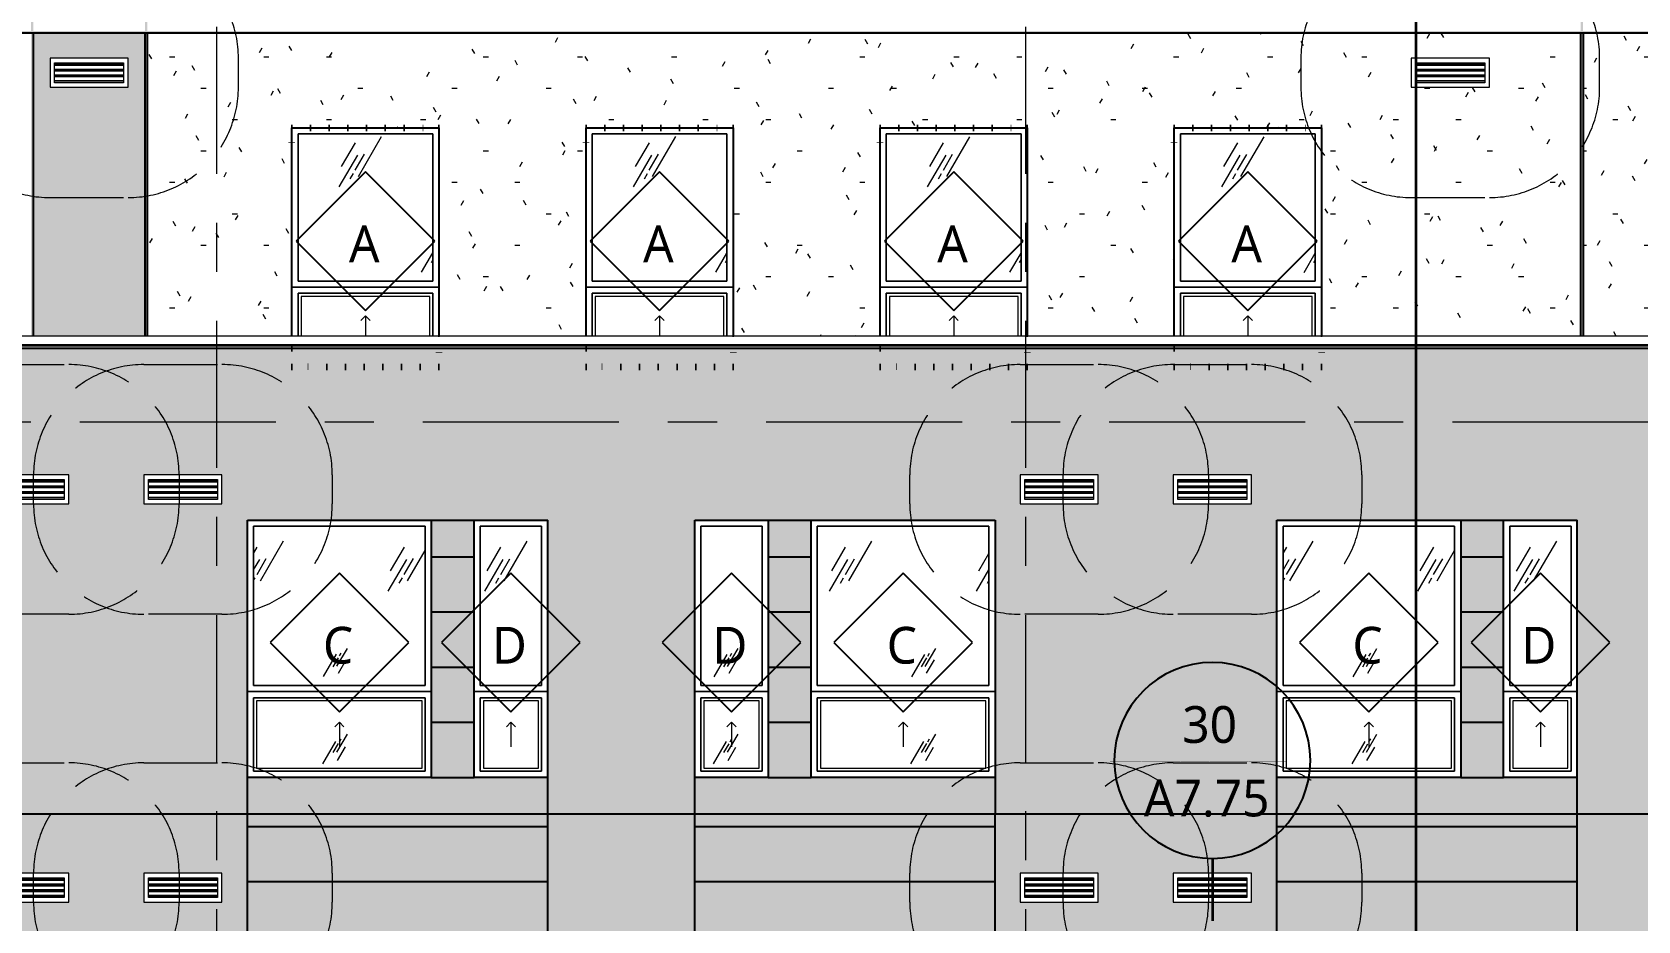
# Model space of a CAD drawing. Header units: inches. Extents: x 6 to 15224, y -733 to 6300.
# Drawn here: x 3543 to 4067, y 5186 to 5476 of the extents above; entities that cross this region are included whole.
import ezdxf

# ---------------------------------------------------------------- set-up
doc = ezdxf.new("R2010")
doc.units = ezdxf.units.IN
doc.header["$MEASUREMENT"] = 0
for name, pattern in [('Center 1_2_', [112, 64, -16, 16, -16]), ('Center 3_8_', [96, 48, -16, 16, -16]), ('Dots Space 1_16_', [6, 0, -6]), ('Hidden 3_16_', [36, 24, -12])]:
    doc.linetypes.add(name, pattern=pattern)
for name, color, linetype, lineweight in [('A-ANNO-NOTE', 131, 'Continuous', 25), ('A-DETL', 90, 'Continuous', 13), ('A-FLOR-LEVL', 51, 'Continuous', 13), ('A-GENM', 13, 'Continuous', 18), ('A-GLAZ', 151, 'Continuous', 25), ('A-GLAZ-IDEN', 152, 'Continuous', 25), ('A-GLAZ-SILL', 1, 'Continuous', 18), ('A-WALL', 113, 'Continuous', 25), ('A-WALL-PATT', 111, 'Continuous', 25), ('G-ANNO-SYMB', 111, 'Continuous', 13), ('M-EQPM', 50, 'Continuous', 18), ('M-EQPM-HDLN', 50, 'Hidden 3_16_', 13), ('S-GRID', 1, 'Continuous', 13)]:
    doc.layers.add(name, color=color, linetype=linetype, lineweight=lineweight)
doc.styles.add('Open Sans_5', font='OpenSans-Regular.ttf', dxfattribs={"height": 12})
doc.styles.add('Open Sans_7', font='OpenSans-Regular.ttf', dxfattribs={"height": 2})
pattern_1 = [(0, (3669.6447, 0), (5.12, 1.28), [0.16896, -3.671, 0.16896, -3.671, -20.48]), (0, (3669.6447, 0), (5.12, 1.28), [-7.68, 0.16896, -7.511, 0.16896, -3.671, -8.96]), (0, (3669.6447, 0), (5.12, 1.28), [-19.2, 0.16896, -2.391, 0.16896, -6.231]), (120, (3671.5647, 0.64), (-3.66851252, 3.79405007), [0.16896, -3.671, 0.16896, -3.671, -20.48]), (120, (3671.5647, 0.64), (-3.66851252, 3.79405007), [-7.68, 0.16896, -7.511, 0.16896, -3.671, -8.96]), (120, (3671.5647, 0.64), (-3.66851252, 3.79405007), [-19.2, 0.16896, -2.391, 0.16896, -6.231]), (240, (3672.2047, 3.2), (-1.45148748, -5.07405007), [0.16896, -3.671, 0.16896, -3.671, -20.48]), (240, (3672.2047, 3.2), (-1.45148748, -5.07405007), [-7.68, 0.16896, -7.511, 0.16896, -3.671, -8.96]), (240, (3672.2047, 3.2), (-1.45148748, -5.07405007), [-19.2, 0.16896, -2.391, 0.16896, -6.231])]

# ---------------------------------------------------------------- blocks, each defined once
blk = doc.blocks.new('1-2 WD Adaptive - 4-0_x6_-6_-V2-WEST ELEVATION')
at = {"layer": 'A-GLAZ', "lineweight": 13}
h = blk.add_hatch(dxfattribs=at)
h.set_pattern_fill('FP_27', color=256, style=0, pattern_type=2)
h.set_pattern_definition([(59.808, (-2836.503, 5432.806), (144.0017, 239.99866), [9, -754.581]), (59.808, (-2837.237, 5426.193), (144.0017, 239.99866), [12, -751.581]), (59.808, (-2832.052, 5431.623), (144.0017, 239.99866), [6, -757.581]), (59.808, (-2833.641, 5428.844), (144.0017, 239.99866), [2, -761.581]), (59.808, (-2830.946, 5429.598), (144.0017, 239.99866), [15, -748.581]), (59.808, (-2805.528, 5399.404), (144.0017, 239.99866), [5.063, -758.519]), (59.808, (-2805.969, 5401.668), (144.0017, 239.99866), [6.75, -756.831]), (59.808, (-2807.178, 5401.525), (144.0017, 239.99866), [3.375, -760.206]), (59.808, (-2805.147, 5405.029), (144.0017, 239.99866), [1.125, -762.456]), (59.808, (-2810.361, 5398.297), (144.0017, 239.99866), [8.437, -755.144])])
h.paths.add_polyline_path([(-2866, 5395), (-2822, 5395), (-2822, 5443), (-2866, 5443), (-2866, 5404.19)])
at = {"layer": 'A-GLAZ-SILL', "lineweight": 13}
h = blk.add_hatch(dxfattribs=at)
h.set_pattern_fill('FP_26', color=256, style=0, pattern_type=2)
h.set_pattern_definition([(59.808, (-2836.503, 5406.806), (144.0017, 239.99866), [9, -754.581]), (59.808, (-2837.237, 5400.193), (144.0017, 239.99866), [12, -751.581]), (59.808, (-2832.052, 5405.623), (144.0017, 239.99866), [6, -757.581]), (59.808, (-2833.641, 5402.844), (144.0017, 239.99866), [2, -761.581]), (59.808, (-2830.946, 5403.598), (144.0017, 239.99866), [15, -748.581]), (59.808, (-2805.528, 5373.404), (144.0017, 239.99866), [5.063, -758.519]), (59.808, (-2805.969, 5375.668), (144.0017, 239.99866), [6.75, -756.831]), (59.808, (-2807.178, 5375.525), (144.0017, 239.99866), [3.375, -760.206]), (59.808, (-2805.147, 5379.029), (144.0017, 239.99866), [1.125, -762.456]), (59.808, (-2810.361, 5372.297), (144.0017, 239.99866), [8.438, -755.144])])
h.paths.add_polyline_path([(-2852, 5377), (-2823, 5377), (-2823, 5390), (-2865, 5390), (-2865, 5377), (-2857.63, 5377)])
at = {"layer": 'A-GLAZ', "lineweight": 13}
for p, q in [((-2868, 5445), (-2820, 5445)), ((-2868, 5377), (-2868, 5445)), ((-2822, 5443), (-2866, 5443)), ((-2866, 5443), (-2866, 5395)), ((-2822, 5395), (-2822, 5443)), ((-2820, 5445), (-2820, 5377)), ((-2868, 5393), (-2820, 5393)), ((-2820, 5393), (-2868, 5393)), ((-2866, 5395), (-2822, 5395)), ((-2822, 5391), (-2866, 5391)), ((-2866, 5391), (-2866, 5377)), ((-2822, 5377), (-2822, 5391))]:
    blk.add_line(p, q, dxfattribs=at)
at = {"layer": 'A-GLAZ', "linetype": 'Hidden 3_16_', "lineweight": 13}
for q in [(-2845.5, 5382.17), (-2842.5, 5382.17), (-2844, 5377)]:
    blk.add_line((-2844, 5383.67), q, dxfattribs=at)
at = {"layer": 'A-GLAZ-SILL'}
for p, q in [((-2866, 5443), (-2822, 5443)), ((-2866, 5395), (-2866, 5443)), ((-2822, 5443), (-2866, 5443)), ((-2866, 5443), (-2866, 5395)), ((-2822, 5443), (-2822, 5395)), ((-2822, 5395), (-2822, 5443)), ((-2822, 5395), (-2866, 5395)), ((-2866, 5395), (-2822, 5395)), ((-2866, 5391), (-2822, 5391)), ((-2866, 5377), (-2866, 5391)), ((-2822, 5391), (-2866, 5391)), ((-2866, 5391), (-2866, 5377)), ((-2823, 5390), (-2865, 5390)), ((-2865, 5390), (-2865, 5377)), ((-2823, 5377), (-2823, 5390)), ((-2822, 5391), (-2822, 5377)), ((-2822, 5377), (-2822, 5391))]:
    blk.add_line(p, q, dxfattribs=at)
blk = doc.blocks.new('1-2 WD Adaptive - 5_-0_x7_-0_-V3-WEST ELEVATION')
at = {"layer": 'A-GLAZ', "lineweight": 13}
h = blk.add_hatch(dxfattribs=at)
h.set_pattern_fill('FP_33', color=256, style=0, pattern_type=2)
h.set_pattern_definition([(59.808, (-2628.503, 5300.806), (144.0017, 239.99866), [9, -754.581]), (59.808, (-2629.237, 5294.193), (144.0017, 239.99866), [12, -751.581]), (59.808, (-2624.052, 5299.623), (144.0017, 239.99866), [6, -757.581]), (59.808, (-2625.641, 5296.844), (144.0017, 239.99866), [2, -761.581]), (59.808, (-2622.946, 5297.598), (144.0017, 239.99866), [15, -748.581]), (59.808, (-2597.528, 5267.404), (144.0017, 239.99866), [5.062, -758.519]), (59.808, (-2597.969, 5269.668), (144.0017, 239.99866), [6.75, -756.831]), (59.808, (-2599.178, 5269.525), (144.0017, 239.99866), [3.375, -760.206]), (59.808, (-2597.147, 5273.029), (144.0017, 239.99866), [1.125, -762.456]), (59.808, (-2602.361, 5266.297), (144.0017, 239.99866), [8.437, -755.144])])
h.paths.add_polyline_path([(-2664, 5263), (-2608, 5263), (-2608, 5315), (-2664, 5315), (-2664, 5266.34)])
at = {"layer": 'A-GLAZ-SILL', "lineweight": 13}
h = blk.add_hatch(dxfattribs=at)
h.set_pattern_fill('FP_32', color=256, style=0, pattern_type=2)
h.set_pattern_definition([(59.808, (-2628.503, 5272.806), (144.0017, 239.99866), [9, -754.581]), (59.808, (-2629.237, 5266.193), (144.0017, 239.99866), [12, -751.581]), (59.808, (-2624.052, 5271.623), (144.0017, 239.99866), [6, -757.581]), (59.808, (-2625.641, 5268.844), (144.0017, 239.99866), [2, -761.581]), (59.808, (-2622.946, 5269.598), (144.0017, 239.99866), [15, -748.581]), (59.808, (-2597.528, 5239.404), (144.0017, 239.99866), [5.063, -758.519]), (59.808, (-2597.969, 5241.668), (144.0017, 239.99866), [6.75, -756.831]), (59.808, (-2599.178, 5241.525), (144.0017, 239.99866), [3.375, -760.206]), (59.808, (-2597.147, 5245.029), (144.0017, 239.99866), [1.125, -762.456]), (59.808, (-2602.361, 5238.297), (144.0017, 239.99866), [8.438, -755.144])])
h.paths.add_polyline_path([(-2641, 5236), (-2609, 5236), (-2609, 5258), (-2663, 5258), (-2663, 5236), (-2656.71, 5236)])
at = {"layer": 'A-GLAZ', "lineweight": 13}
for p, q in [((-2666, 5317), (-2606, 5317)), ((-2666, 5233), (-2666, 5317)), ((-2608, 5315), (-2664, 5315)), ((-2664, 5315), (-2664, 5263)), ((-2608, 5263), (-2608, 5315)), ((-2606, 5317), (-2606, 5233)), ((-2664, 5263), (-2608, 5263)), ((-2666, 5261), (-2606, 5261)), ((-2606, 5261), (-2666, 5261)), ((-2608, 5259), (-2664, 5259)), ((-2664, 5259), (-2664, 5235)), ((-2608, 5235), (-2608, 5259)), ((-2606, 5233), (-2666, 5233)), ((-2664, 5235), (-2608, 5235))]:
    blk.add_line(p, q, dxfattribs=at)
at = {"layer": 'A-GLAZ', "linetype": 'Hidden 3_16_', "lineweight": 13}
for q in [(-2637.5, 5249.5), (-2634.5, 5249.5), (-2636, 5243)]:
    blk.add_line((-2636, 5251), q, dxfattribs=at)
at = {"layer": 'A-GLAZ-SILL'}
for p, q in [((-2664, 5315), (-2608, 5315)), ((-2664, 5263), (-2664, 5315)), ((-2608, 5315), (-2664, 5315)), ((-2664, 5315), (-2664, 5263)), ((-2608, 5315), (-2608, 5263)), ((-2608, 5263), (-2608, 5315)), ((-2608, 5263), (-2664, 5263)), ((-2664, 5263), (-2608, 5263)), ((-2664, 5259), (-2608, 5259)), ((-2664, 5235), (-2664, 5259)), ((-2608, 5259), (-2664, 5259)), ((-2664, 5259), (-2664, 5235)), ((-2609, 5258), (-2663, 5258)), ((-2663, 5258), (-2663, 5236)), ((-2609, 5236), (-2609, 5258)), ((-2608, 5259), (-2608, 5235)), ((-2608, 5235), (-2608, 5259)), ((-2663, 5236), (-2609, 5236)), ((-2608, 5235), (-2664, 5235)), ((-2664, 5235), (-2608, 5235))]:
    blk.add_line(p, q, dxfattribs=at)
blk = doc.blocks.new('1-2 WD Adaptive - 2_-0_x7_-0_-19880502-WEST ELEVATION')
at = {"layer": 'A-GLAZ', "lineweight": 13}
h = blk.add_hatch(dxfattribs=at)
h.set_pattern_fill('FP_29', color=256, style=0, pattern_type=2)
h.set_pattern_definition([(59.808, (-2837.003, 5300.806), (144.0017, 239.99866), [9, -754.581]), (59.808, (-2837.737, 5294.193), (144.0017, 239.99866), [12, -751.581]), (59.808, (-2832.552, 5299.623), (144.0017, 239.99866), [6, -757.581]), (59.808, (-2834.141, 5296.844), (144.0017, 239.99866), [2, -761.581]), (59.808, (-2831.446, 5297.598), (144.0017, 239.99866), [15, -748.581]), (59.808, (-2806.028, 5267.404), (144.0017, 239.99866), [5.062, -758.519]), (59.808, (-2806.469, 5269.668), (144.0017, 239.99866), [6.75, -756.831]), (59.808, (-2807.678, 5269.525), (144.0017, 239.99866), [3.375, -760.206]), (59.808, (-2805.647, 5273.029), (144.0017, 239.99866), [1.125, -762.456]), (59.808, (-2810.861, 5266.297), (144.0017, 239.99866), [8.437, -755.144])])
h.paths.add_polyline_path([(-2838.44, 5263), (-2834.5, 5263), (-2834.5, 5315), (-2854.5, 5315), (-2854.5, 5263)])
at = {"layer": 'A-GLAZ-SILL', "lineweight": 13}
h = blk.add_hatch(dxfattribs=at)
h.set_pattern_fill('FP_28', color=256, style=0, pattern_type=2)
h.set_pattern_definition([(59.808, (-2837.003, 5272.806), (144.0017, 239.99866), [9, -754.581]), (59.808, (-2837.737, 5266.193), (144.0017, 239.99866), [12, -751.581]), (59.808, (-2832.552, 5271.623), (144.0017, 239.99866), [6, -757.581]), (59.808, (-2834.141, 5268.844), (144.0017, 239.99866), [2, -761.581]), (59.808, (-2831.446, 5269.598), (144.0017, 239.99866), [15, -748.581]), (59.808, (-2806.028, 5239.404), (144.0017, 239.99866), [5.063, -758.519]), (59.808, (-2806.469, 5241.668), (144.0017, 239.99866), [6.75, -756.831]), (59.808, (-2807.678, 5241.525), (144.0017, 239.99866), [3.375, -760.206]), (59.808, (-2805.647, 5245.029), (144.0017, 239.99866), [1.125, -762.456]), (59.808, (-2810.861, 5238.297), (144.0017, 239.99866), [8.438, -755.144])])
h.paths.add_polyline_path([(-2835.5, 5236), (-2835.5, 5258), (-2853.5, 5258), (-2853.5, 5236)])
at = {"layer": 'A-GLAZ', "lineweight": 13}
for p, q in [((-2856.5, 5317), (-2832.5, 5317)), ((-2856.5, 5233), (-2856.5, 5317)), ((-2834.5, 5315), (-2854.5, 5315)), ((-2854.5, 5315), (-2854.5, 5263)), ((-2834.5, 5263), (-2834.5, 5315)), ((-2832.5, 5317), (-2832.5, 5233)), ((-2854.5, 5263), (-2834.5, 5263)), ((-2856.5, 5261), (-2832.5, 5261)), ((-2832.5, 5261), (-2856.5, 5261)), ((-2834.5, 5259), (-2854.5, 5259)), ((-2854.5, 5259), (-2854.5, 5235)), ((-2834.5, 5235), (-2834.5, 5259)), ((-2832.5, 5233), (-2856.5, 5233)), ((-2854.5, 5235), (-2834.5, 5235))]:
    blk.add_line(p, q, dxfattribs=at)
at = {"layer": 'A-GLAZ', "linetype": 'Hidden 3_16_', "lineweight": 13}
for q in [(-2846, 5249.5), (-2843, 5249.5), (-2844.5, 5243)]:
    blk.add_line((-2844.5, 5251), q, dxfattribs=at)
at = {"layer": 'A-GLAZ-SILL'}
for p, q in [((-2854.5, 5315), (-2834.5, 5315)), ((-2854.5, 5263), (-2854.5, 5315)), ((-2834.5, 5315), (-2854.5, 5315)), ((-2854.5, 5315), (-2854.5, 5263)), ((-2834.5, 5315), (-2834.5, 5263)), ((-2834.5, 5263), (-2834.5, 5315)), ((-2834.5, 5263), (-2854.5, 5263)), ((-2854.5, 5263), (-2834.5, 5263)), ((-2854.5, 5259), (-2834.5, 5259)), ((-2854.5, 5235), (-2854.5, 5259)), ((-2834.5, 5259), (-2854.5, 5259)), ((-2854.5, 5259), (-2854.5, 5235)), ((-2835.5, 5258), (-2853.5, 5258)), ((-2853.5, 5258), (-2853.5, 5236)), ((-2835.5, 5236), (-2835.5, 5258)), ((-2834.5, 5259), (-2834.5, 5235)), ((-2834.5, 5235), (-2834.5, 5259)), ((-2853.5, 5236), (-2835.5, 5236)), ((-2834.5, 5235), (-2854.5, 5235)), ((-2854.5, 5235), (-2834.5, 5235))]:
    blk.add_line(p, q, dxfattribs=at)
blk = doc.blocks.new('ME Louvers w Trim-AM - 24_ x 8_-17810055-WEST ELEVATION')
at = {"layer": 'A-GENM', "lineweight": 13}
for p, q in [((-2088.5, 5465.75), (-2111, 5465.75)), ((-2111, 5465.48), (-2088.5, 5465.48)), ((-2088.5, 5464.1), (-2111, 5464.1)), ((-2088.5, 5463.95), (-2111, 5463.95)), ((-2088.5, 5463.9), (-2111, 5463.9)), ((-2111, 5463.63), (-2088.5, 5463.63)), ((-2088.5, 5462.25), (-2111, 5462.25)), ((-2088.5, 5462.1), (-2111, 5462.1)), ((-2088.5, 5462.05), (-2111, 5462.05)), ((-2111, 5461.78), (-2088.5, 5461.78)), ((-2088.5, 5460.4), (-2111, 5460.4)), ((-2088.5, 5460.25), (-2111, 5460.25))]:
    blk.add_line(p, q, dxfattribs=at)
at = {"layer": 'M-EQPM'}
for p, q in [((-2112.5, 5467.75), (-2112.5, 5458.25)), ((-2087, 5467.75), (-2112.5, 5467.75)), ((-2087, 5458.25), (-2087, 5467.75)), ((-2111, 5466.25), (-2088.5, 5466.25)), ((-2111, 5459.75), (-2111, 5466.25)), ((-2088.5, 5466.25), (-2088.5, 5459.75)), ((-2112.5, 5458.25), (-2087, 5458.25)), ((-2088.5, 5459.75), (-2111, 5459.75))]:
    blk.add_line(p, q, dxfattribs=at)
at = {"layer": 'M-EQPM-HDLN'}
for p, q in [((-2087, 5503.75), (-2112.5, 5503.75)), ((-2148.5, 5467.75), (-2148.5, 5458.25)), ((-2051, 5458.25), (-2051, 5467.75)), ((-2112.5, 5422.25), (-2087, 5422.25))]:
    blk.add_line(p, q, dxfattribs=at)
for centre, start, end in [((-2112.5, 5467.75), 90, 180), ((-2087, 5467.75), 0, 90), ((-2112.5, 5458.25), 180, 270), ((-2087, 5458.25), 270, 0)]:
    blk.add_arc(centre, 36, start, end, dxfattribs=at)
blk = doc.blocks.new('ME Louvers w Trim-AM - 24_ x 8_-19880462-WEST ELEVATION')
at = {"layer": 'A-GENM', "lineweight": 13}
for p, q in [((-1331.81, 5329.75), (-1354.31, 5329.75)), ((-1354.31, 5329.48), (-1331.81, 5329.48)), ((-1331.81, 5328.1), (-1354.31, 5328.1)), ((-1331.81, 5327.95), (-1354.31, 5327.95)), ((-1331.81, 5327.9), (-1354.31, 5327.9)), ((-1354.31, 5327.63), (-1331.81, 5327.63)), ((-1331.81, 5326.25), (-1354.31, 5326.25)), ((-1331.81, 5326.1), (-1354.31, 5326.1)), ((-1331.81, 5326.05), (-1354.31, 5326.05)), ((-1354.31, 5325.78), (-1331.81, 5325.78)), ((-1331.81, 5324.4), (-1354.31, 5324.4)), ((-1331.81, 5324.25), (-1354.31, 5324.25))]:
    blk.add_line(p, q, dxfattribs=at)
at = {"layer": 'M-EQPM'}
for p, q in [((-1330.31, 5331.75), (-1355.81, 5331.75)), ((-1355.81, 5331.75), (-1355.81, 5322.25)), ((-1354.31, 5323.75), (-1354.31, 5330.25)), ((-1354.31, 5330.25), (-1331.81, 5330.25)), ((-1331.81, 5330.25), (-1331.81, 5323.75)), ((-1330.31, 5322.25), (-1330.31, 5331.75)), ((-1355.81, 5322.25), (-1330.31, 5322.25)), ((-1331.81, 5323.75), (-1354.31, 5323.75))]:
    blk.add_line(p, q, dxfattribs=at)
at = {"layer": 'M-EQPM-HDLN'}
for p, q in [((-1355.81, 5367.75), (-1330.31, 5367.75)), ((-1391.81, 5322.25), (-1391.81, 5331.75)), ((-1294.31, 5331.75), (-1294.31, 5322.25)), ((-1330.31, 5286.25), (-1355.81, 5286.25))]:
    blk.add_line(p, q, dxfattribs=at)
for centre, start, end in [((-1355.81, 5331.75), 90, 180), ((-1330.31, 5331.75), 360, 90), ((-1355.81, 5322.25), 180, 270), ((-1330.31, 5322.25), 270, 360)]:
    blk.add_arc(centre, 36, start, end, dxfattribs=at)
blk = doc.blocks.new('TAG Window-AM - Standard-51685-WEST ELEVATION')
at = {"layer": 'A-GLAZ-IDEN'}
for p, q in [((-3095.5, 5558.5), (-3118.13, 5535.88)), ((-3072.87, 5535.88), (-3095.5, 5558.5)), ((-3118.13, 5535.88), (-3095.5, 5513.25)), ((-3095.5, 5513.25), (-3072.87, 5535.88))]:
    blk.add_line(p, q, dxfattribs=at)
blk = doc.blocks.new('Drafting View - CDs_Detail _No Arrow_-919857-WEST ELEVATION')
at = {"layer": 'A-ANNO-NOTE'}
for start, end in [(90, 270), (270, 90)]:
    blk.add_arc((-1343.07, 5238.54), 32, start, end, dxfattribs=at)

msp = doc.modelspace()

# ---------------------------------------------------------------- hatches: boundary and pattern name
at = {"layer": 'A-WALL-PATT', "lineweight": 13}
h = msp.add_hatch(dxfattribs=at)
h.set_pattern_fill('FP_17', color=256, style=0, pattern_type=2)
h.set_pattern_definition(pattern_1)
h.paths.add_polyline_path([(1733.17166239, 5475.875), (3543.26541239, 5475.875), (3543.26541239, 5603.75), (3542.51541239, 5603.75), (3542.51541239, 5476.625), (3351.85916239, 5476.625), (3351.85916239, 5603.75), (3351.10916239, 5603.75), (3351.10916239, 5476.625), (2475.64041239, 5476.62575703), (2475.64041239, 5603.75), (2474.89041239, 5603.75), (2474.89041239, 5476.625), (1731.85916239, 5476.625), (1731.85916239, 5475.875), (1733.06088395, 5475.875)])
h = msp.add_hatch(dxfattribs=at)
h.set_pattern_fill('FP_17', color=256, style=0, pattern_type=2)
h.set_pattern_definition(pattern_1)
h.paths.add_polyline_path([(3543.26541239, 5475.875), (3580.48416239, 5475.875), (3580.48416239, 5603.75), (3579.73416239, 5603.75), (3579.73416239, 5476.625), (3543.26541239, 5476.625)])
h = msp.add_hatch(dxfattribs=at)
h.set_pattern_fill('FP_17', color=256, style=0, pattern_type=2)
h.set_pattern_definition(pattern_1)
h.paths.add_polyline_path([(3867.67166239, 5475.875), (4235.42166239, 5475.875), (4235.42166239, 5476.625), (4049.09761891, 5476.625), (4049.09761891, 5603.75), (4048.34761891, 5603.75), (4048.34761891, 5476.625), (3580.48416239, 5476.625), (3580.48416239, 5475.875), (3853.4331246, 5475.875)])
h = msp.add_hatch(dxfattribs=at)
h.set_pattern_fill('FP_17', color=256, style=0, pattern_type=2)
h.set_pattern_definition(pattern_1)
h.paths.add_polyline_path([(2313.08479127, 5349), (2384.04666239, 5349), (2384.04666239, 5349.75), (1731.85916239, 5349.75), (1731.85916239, 5349), (2279.59895793, 5349)])
h.paths.add_polyline_path([(3351.69712077, 5377), (3351.85916239, 5377), (3351.85916239, 5475.875), (3351.10916239, 5475.875), (3351.10916239, 5377)])
h.paths.add_polyline_path([(2475.64041239, 5377), (2475.64041239, 5475.875), (2474.89041239, 5475.875), (2474.89041239, 5377), (2475.05245402, 5377)])
h.paths.add_polyline_path([(3542.51541239, 5377), (3543.26541239, 5377), (3543.26541239, 5475.875), (3542.51541239, 5475.875), (3542.51541239, 5404.19427351)])
at = {"layer": 'A-WALL-PATT'}
h = msp.add_hatch(color=256, dxfattribs=at)
h.paths.add_polyline_path([(3544.81654225, 5377), (3579.76541239, 5377), (3579.76541239, 5475.875), (3543.26541239, 5475.875), (3543.26541239, 5377)])
h.paths.add_polyline_path([(3550.23416239, 5458.25), (3548.73416239, 5458.25), (3548.73416239, 5467.75), (3574.23416239, 5467.75), (3574.23416239, 5458.25), (3552.0606246, 5458.25)])
at = {"layer": 'A-WALL-PATT', "lineweight": 13}
h = msp.add_hatch(dxfattribs=at)
h.set_pattern_fill('FP_17', color=256, style=0, pattern_type=2)
h.set_pattern_definition(pattern_1)
h.paths.add_polyline_path([(3579.92070228, 5377), (3580.48416239, 5377), (3580.48416239, 5475.875), (3579.76541239, 5475.87384782), (3579.76541239, 5377)])
h.paths.add_polyline_path([(4048.34761891, 5377), (4049.09761891, 5377), (4049.09761891, 5475.875), (4048.34761891, 5475.875), (4048.34761891, 5378.34702351)])
h = msp.add_hatch(dxfattribs=at)
h.set_pattern_fill('FP_13', color=256, style=0, pattern_type=2)
h.set_pattern_definition([(0, (3669.645, 0), (40.96, 10.24), [1.69, -29.03, 1.69, -29.03, -163.84]), (0, (3669.645, 0), (40.96, 10.24), [-61.44, 1.69, -59.75, 1.69, -29.03, -71.68]), (0, (3669.645, 0), (40.96, 10.24), [-153.6, 1.69, -18.79, 1.69, -49.51]), (120, (3685.005, 5.12), (-29.3481, 30.3524), [1.69, -29.03, 1.69, -29.03, -163.84]), (120, (3685.005, 5.12), (-29.3481, 30.3524), [-61.44, 1.69, -59.75, 1.69, -29.03, -71.68]), (120, (3685.005, 5.12), (-29.3481, 30.3524), [-153.6, 1.69, -18.79, 1.69, -49.51]), (240, (3690.125, 25.6), (-11.6119, -40.5924), [1.69, -29.03, 1.69, -29.03, -163.84]), (240, (3690.125, 25.6), (-11.6119, -40.5924), [-61.44, 1.69, -59.75, 1.69, -29.03, -71.68]), (240, (3690.125, 25.6), (-11.6119, -40.5924), [-153.6, 1.69, -18.79, 1.69, -49.51])])
h.paths.add_polyline_path([(3580.48416239, 5377), (3627.67166239, 5377), (3627.67166239, 5445), (3675.67166239, 5445), (3675.67166239, 5377), (3723.67166239, 5377), (3723.67166239, 5445), (3771.67166239, 5445), (3771.67166239, 5377), (3819.67166239, 5377), (3819.67166239, 5445), (3867.67166239, 5445), (3867.67166239, 5377), (3915.67166239, 5377), (3915.67166239, 5445), (3963.67166239, 5445), (3963.67166239, 5377), (4048.34761891, 5377), (4048.34761891, 5475.875), (3580.48416239, 5475.875), (3580.48416239, 5404.19427351)])
h.paths.add_polyline_path([(4238.52020793, 5377), (4245.10916239, 5377), (4245.10916239, 5475.875), (4049.09761891, 5475.875), (4049.09761891, 5377), (4131.67166239, 5377), (4131.67166239, 5445), (4179.67166239, 5445), (4179.67166239, 5377), (4234.54666239, 5377)])
h.paths.add_polyline_path([(3993.00964065, 5458.25), (3993.00964065, 5467.75), (4018.50964065, 5467.75), (4018.50964065, 5458.25), (3993.51435822, 5458.25)])
h = msp.add_hatch(dxfattribs=at)
h.set_pattern_fill('FP_16', color=256, style=0, pattern_type=2)
h.set_pattern_definition([(180, (4276.109, 5221), (-2e-15, -18), [36, 0]), (180, (4276.109, 5239), (-2e-15, -18), [36, 0]), (180, (4276.109, 5236), (-2e-15, -18), [36, 0]), (180, (4276.109, 5233), (-2e-15, -18), [36, 0]), (180, (4276.109, 5230), (-2e-15, -18), [36, 0]), (180, (4276.109, 5227), (-2e-15, -18), [36, 0]), (180, (4276.109, 5224), (-2e-15, -18), [36, 0]), (90, (4240.11, 5221), (-36, 2e-15), [18, 0]), (90, (4252.11, 5221), (-36, 2e-15), [18, 0]), (90, (4264.11, 5221), (-36, 2e-15), [18, 0]), (90, (4276.11, 5221), (-36, 2e-15), [18, 0]), (180, (4276.109, 5238), (-2e-15, -18), [36, 0]), (180, (4276.109, 5235), (-2e-15, -18), [36, 0]), (180, (4276.109, 5232), (-2e-15, -18), [36, 0]), (180, (4276.109, 5229), (-2e-15, -18), [36, 0]), (180, (4276.109, 5226), (-2e-15, -18), [36, 0]), (180, (4276.109, 5223), (-2e-15, -18), [36, 0])])
h.paths.add_polyline_path([(2387.92166239, 5221), (2414.73416239, 5221), (2414.73416239, 5233), (2414.67166239, 5233), (2414.67166239, 5317), (2438.67166239, 5317), (2438.67166239, 5316.9375), (2452.67166239, 5316.9375), (2452.67166239, 5317), (2512.67166239, 5317), (2512.73416239, 5316.9375), (2512.73416239, 5221), (2605.17166239, 5221), (2605.17166239, 5317), (2665.17166239, 5317), (2665.17166239, 5316.9375), (2679.17166239, 5316.9375), (2679.17166239, 5317), (2703.17166239, 5317), (2703.17166239, 5221), (2751.17166239, 5221), (2751.17166239, 5317), (2775.17166239, 5317), (2775.17166239, 5316.9375), (2789.17166239, 5316.9375), (2789.17166239, 5317), (2849.17166239, 5317), (2849.17166239, 5221), (2941.17166239, 5221), (2941.17166239, 5317), (3001.17166239, 5317), (3001.17166239, 5316.9375), (3015.17166239, 5316.9375), (3015.17166239, 5317), (3039.17166239, 5317), (3039.17166239, 5221), (3087.17166239, 5221), (3087.17166239, 5317), (3111.17166239, 5317), (3111.17166239, 5316.9375), (3125.17166239, 5316.9375), (3125.17166239, 5317), (3185.17166239, 5317), (3185.17166239, 5221), (3277.17166239, 5221), (3277.17166239, 5317), (3337.17166239, 5317), (3337.17166239, 5316.9375), (3351.17166239, 5316.9375), (3351.17166239, 5317), (3375.17166239, 5317), (3375.17166239, 5221), (3423.17166239, 5221), (3423.17166239, 5317), (3447.17166239, 5317), (3447.17166239, 5316.9375), (3461.17166239, 5316.9375), (3461.17166239, 5317), (3521.17166239, 5317), (3521.17166239, 5221), (3613.17166239, 5221), (3613.17166239, 5317), (3673.17166239, 5317), (3673.17166239, 5316.9375), (3687.17166239, 5316.9375), (3687.17166239, 5317), (3711.17166239, 5317), (3711.17166239, 5221), (3759.17166239, 5221), (3759.17166239, 5317), (3783.17166239, 5317), (3783.17166239, 5316.9375), (3797.17166239, 5316.9375), (3797.17166239, 5317), (3857.17166239, 5317), (3857.17166239, 5221), (3949.17166239, 5221), (3949.17166239, 5317), (4009.17166239, 5317), (4009.17166239, 5316.9375), (4023.17166239, 5316.9375), (4023.17166239, 5317), (4047.17166239, 5317), (4047.17166239, 5221), (4095.17166239, 5221), (4095.17166239, 5317), (4119.17166239, 5317), (4119.17166239, 5316.9375), (4133.17166239, 5316.9375), (4133.17166239, 5317), (4193.17166239, 5317), (4193.17166239, 5221), (4234.54666239, 5221), (4234.54666239, 5373), (2384.04666239, 5373), (2384.04666239, 5221), (2384.17166239, 5221)])
h.paths.add_polyline_path([(2522.3712496, 5322.1875), (2521.17166239, 5322.1875), (2521.17166239, 5331.6875), (2546.67166239, 5331.6875), (2546.67166239, 5322.1875), (2522.67166239, 5322.1875)])
h.paths.add_polyline_path([(2595.17166239, 5322.1875), (2571.17166239, 5322.1875), (2571.17166239, 5331.6875), (2596.67166239, 5331.6875), (2596.67166239, 5322.1875)])
h.paths.add_polyline_path([(3885.99197489, 5322.25), (3865.35916239, 5322.26192492), (3865.35916239, 5331.75), (3890.85916239, 5331.75), (3890.85916239, 5322.25), (3886.91895793, 5322.25)])
h.paths.add_polyline_path([(3915.35916239, 5322.25), (3915.35916239, 5331.75), (3940.85916239, 5331.75), (3940.85916239, 5322.25), (3915.61801656, 5322.25)])
h.paths.add_polyline_path([(3530.85916239, 5322.25), (3529.35916239, 5322.25), (3529.35916239, 5331.75), (3554.85916239, 5331.75), (3554.85916239, 5322.25), (3549.99197489, 5322.25)])
h.paths.add_polyline_path([(3580.85916239, 5322.25), (3579.35916239, 5322.25), (3579.35916239, 5331.75), (3604.85916239, 5331.75), (3604.85916239, 5322.25), (3584.24197489, 5322.25)])
h.paths.add_polyline_path([(3213.99197489, 5322.25), (3193.35916239, 5322.25), (3193.35916239, 5331.75), (3218.85916239, 5331.75), (3218.85916239, 5322.25), (3217.20229127, 5322.25)])
h.paths.add_polyline_path([(3268.10916239, 5322.25), (3243.35916239, 5322.25), (3243.35916239, 5331.75), (3268.85916239, 5331.75), (3268.85916239, 5322.25)])
h.paths.add_polyline_path([(2858.79666239, 5322.25), (2857.29666239, 5322.25), (2857.29666239, 5331.75), (2882.79666239, 5331.75), (2882.79666239, 5322.25), (2865.60104127, 5322.25)])
h.paths.add_polyline_path([(2931.29666239, 5322.25), (2907.29666239, 5322.25), (2907.29666239, 5331.75), (2932.79666239, 5331.75), (2932.79666239, 5322.25), (2932.57270793, 5322.25)])
at = {"layer": 'A-WALL-PATT'}
for points in [[(3613.17166239, 5221), (3711.17166239, 5221), (3711.17166239, 5233), (3687.17166239, 5233), (3687.17166239, 5316.9375), (3673.17166239, 5316.9375), (3673.17166239, 5233), (3613.17166239, 5233), (3613.17166239, 5231.87927351)], [(3759.17166239, 5221), (3857.17166239, 5221), (3857.17166239, 5233), (3797.17166239, 5233), (3797.17166239, 5316.9375), (3783.17166239, 5316.9375), (3783.17166239, 5233), (3759.17166239, 5233), (3759.17166239, 5231.87927351)], [(3949.17166239, 5221), (4047.17166239, 5221), (4047.17166239, 5233), (4023.17166239, 5233), (4023.17166239, 5316.9375), (4009.17166239, 5316.9375), (4009.17166239, 5233), (3949.17166239, 5233), (3949.17166239, 5231.87927351)], [(3682.54666239, 5097.0625), (3687.17166239, 5097.0625), (3687.17166239, 5181), (3711.10916239, 5181), (3711.10916239, 5221), (3613.17166239, 5221), (3613.17166239, 5181), (3673.17166239, 5181), (3673.17166239, 5097.0625)], [(3786.46145793, 5097.0625), (3797.17166239, 5097.0625), (3797.17166239, 5181), (3857.10916239, 5181), (3857.10916239, 5221), (3759.17166239, 5221), (3759.17166239, 5181), (3783.17166239, 5181), (3783.17166239, 5097.0625)], [(4009.17166239, 5097.0625), (4023.17166239, 5097.0625), (4023.17166239, 5181), (4047.10916239, 5181), (4047.10916239, 5221), (3949.17166239, 5221), (3949.17166239, 5181), (4009.17166239, 5181), (4009.17166239, 5112.95780433)]]:
    msp.add_hatch(color=256, dxfattribs=at).paths.add_polyline_path(points)
at = {"layer": 'A-WALL-PATT', "lineweight": 13}
h = msp.add_hatch(dxfattribs=at)
h.set_pattern_fill('FP_12', color=256, style=0, pattern_type=2)
h.set_pattern_definition([(180, (4276.109, 5109), (-2e-15, -18), [36, 0]), (180, (4276.109, 5127), (-2e-15, -18), [36, 0]), (180, (4276.109, 5124), (-2e-15, -18), [36, 0]), (180, (4276.109, 5121), (-2e-15, -18), [36, 0]), (180, (4276.109, 5118), (-2e-15, -18), [36, 0]), (180, (4276.109, 5115), (-2e-15, -18), [36, 0]), (180, (4276.109, 5112), (-2e-15, -18), [36, 0]), (90, (4240.11, 5109), (-36, 2e-15), [18, 0]), (90, (4252.11, 5109), (-36, 2e-15), [18, 0]), (90, (4264.11, 5109), (-36, 2e-15), [18, 0]), (90, (4276.11, 5109), (-36, 2e-15), [18, 0]), (180, (4276.109, 5126), (-2e-15, -18), [36, 0]), (180, (4276.109, 5123), (-2e-15, -18), [36, 0]), (180, (4276.109, 5120), (-2e-15, -18), [36, 0]), (180, (4276.109, 5117), (-2e-15, -18), [36, 0]), (180, (4276.109, 5114), (-2e-15, -18), [36, 0]), (180, (4276.109, 5111), (-2e-15, -18), [36, 0])])
h.paths.add_polyline_path([(3585.54645793, 5079), (4234.54666239, 5079), (4234.54666239, 5221), (4193.10916239, 5221), (4193.10916239, 5181), (4193.17166239, 5181), (4193.17166239, 5097), (4133.17166239, 5097), (4133.17166239, 5097.0625), (4119.17166239, 5097.0625), (4119.17166239, 5097), (4095.17166239, 5097), (4095.17166239, 5221), (4047.10916239, 5221), (4047.10916239, 5181), (4047.17166239, 5181), (4047.17166239, 5097), (4023.17166239, 5097), (4023.17166239, 5097.0625), (4009.17166239, 5097.0625), (4009.17166239, 5097), (3949.17166239, 5097), (3949.17166239, 5221), (3857.10916239, 5220.99184783), (3857.10916239, 5181), (3857.17166239, 5181), (3857.17166239, 5097), (3797.17166239, 5097), (3797.17166239, 5097.0625), (3783.17166239, 5097.0625), (3783.17166239, 5097), (3759.17166239, 5097), (3759.17166239, 5221), (3711.10916239, 5221), (3711.10916239, 5181), (3711.17166239, 5181), (3711.17166239, 5097), (3687.17166239, 5097), (3687.17166239, 5097.0625), (3673.17166239, 5097.0625), (3673.17166239, 5097), (3613.17166239, 5097), (3613.17166239, 5221), (3521.10916239, 5221), (3521.10916239, 5181), (3521.17166239, 5181), (3521.17166239, 5097), (3461.17166239, 5097), (3461.17166239, 5097.0625), (3447.17166239, 5097.0625), (3447.17166239, 5097), (3423.17166239, 5097), (3423.17166239, 5221), (3375.10916239, 5221), (3375.10916239, 5181), (3375.17166239, 5181), (3375.17166239, 5097), (3351.17166239, 5097), (3351.1456246, 5097.06238376), (3337.17166239, 5097.0625), (3337.17166239, 5097), (3277.17166239, 5097), (3277.17166239, 5221), (3185.10916239, 5221), (3185.10916239, 5181), (3185.17166239, 5181), (3185.17166239, 5097), (3125.17166239, 5097), (3125.17166239, 5097.0625), (3111.17166239, 5097.0625), (3111.17166239, 5097), (3087.17166239, 5097), (3087.17166239, 5221), (3039.10916239, 5221), (3039.10916239, 5181), (3039.17166239, 5181), (3039.17166239, 5097), (3015.17166239, 5097), (3015.17166239, 5097.0625), (3001.17166239, 5097.0625), (3001.17166239, 5097), (2941.17166239, 5097), (2941.17166239, 5221), (2849.10916239, 5221), (2849.10916239, 5181), (2849.17166239, 5181), (2849.17166239, 5097), (2789.17166239, 5097), (2789.17166239, 5097.0625), (2775.17166239, 5097.0625), (2775.17166239, 5097), (2751.17166239, 5097), (2751.17166239, 5221), (2703.10916239, 5221), (2703.10916239, 5181), (2703.17166239, 5181), (2703.17166239, 5097), (2679.17166239, 5097), (2679.17166239, 5097.0625), (2665.17166239, 5097.0625), (2665.17166239, 5097), (2605.17166239, 5097), (2605.17166239, 5221), (2512.73416239, 5221), (2512.73416239, 5097.0625), (2512.67166239, 5097), (2452.67166239, 5097), (2452.67166239, 5097.0625), (2438.67166239, 5097.0625), (2438.65666627, 5097), (2414.67166239, 5097), (2414.67166239, 5181), (2414.73416239, 5181), (2414.73416239, 5221), (2384.17166239, 5221), (2384.17166239, 5079), (2385.84725418, 5079.05414839), (2385.84725418, 5088), (2393.47225418, 5088), (2393.47225418, 5079), (3451.6031246, 5079)])
h.paths.add_polyline_path([(2595.17166239, 5192.25), (2571.17166239, 5192.25), (2571.17166239, 5201.75), (2596.67166239, 5201.75), (2596.67166239, 5192.25), (2596.49978739, 5192.25)])
h.paths.add_polyline_path([(2545.66221614, 5192.25), (2521.17166239, 5192.25), (2521.17166239, 5201.75), (2546.67166239, 5201.75), (2546.67166239, 5192.25)])
h.paths.add_polyline_path([(3915.35916239, 5192.25), (3915.35916239, 5201.75), (3940.85916239, 5201.75), (3940.85916239, 5192.25), (3915.64871317, 5192.25)])
h.paths.add_polyline_path([(3889.85183817, 5192.25), (3865.35916239, 5192.25), (3865.35916239, 5201.75), (3890.85916239, 5201.75), (3890.85916239, 5192.25)])
h.paths.add_polyline_path([(3268.85916239, 5192.25), (3243.35916239, 5192.25), (3243.35916239, 5201.75), (3268.85916239, 5201.75), (3268.85916239, 5193)])
h.paths.add_polyline_path([(3217.85183817, 5192.25), (3193.35916239, 5192.25), (3193.35916239, 5201.75), (3218.85916239, 5201.75), (3218.85916239, 5192.25)])
h.paths.add_polyline_path([(3585.54645793, 5192.25), (3579.35916239, 5192.25), (3579.35916239, 5201.75), (3604.85916239, 5201.75), (3604.85916239, 5192.25), (3589.83785557, 5192.25)])
h.paths.add_polyline_path([(2857.29666239, 5192.25), (2857.29666239, 5201.75), (2882.79666239, 5201.75), (2882.79666239, 5192.25), (2857.48806864, 5192.25)])
h.paths.add_polyline_path([(3529.35916239, 5192.25), (3529.35916239, 5201.75), (3554.85916239, 5201.75), (3554.85916239, 5192.25), (3529.54666239, 5192.25)])
h.paths.add_polyline_path([(2907.29666239, 5192.25), (2907.29666239, 5201.75), (2932.79666239, 5201.75), (2932.79666239, 5192.25), (2907.58670145, 5192.25)])

# ---------------------------------------------------------------- linework, layer by layer
at = {"layer": 'A-DETL', "linetype": 'Dots Space 1_16_', "lineweight": 100}
for p, q in [((3627.67166239, 5445), (3675.67166239, 5445)), ((3627.67166239, 5367), (3627.67166239, 5445)), ((3675.67166239, 5445), (3675.67166239, 5367)), ((3723.67166239, 5445), (3771.67166239, 5445)), ((3723.67166239, 5367), (3723.67166239, 5445)), ((3771.67166239, 5445), (3771.67166239, 5367)), ((3819.67166239, 5445), (3867.67166239, 5445)), ((3819.67166239, 5367), (3819.67166239, 5445)), ((3867.67166239, 5445), (3867.67166239, 5367)), ((3915.67166239, 5445), (3963.67166239, 5445)), ((3915.67166239, 5367), (3915.67166239, 5445)), ((3963.67166239, 5445), (3963.67166239, 5367)), ((3675.67166239, 5367), (3627.67166239, 5367)), ((3771.67166239, 5367), (3723.67166239, 5367)), ((3867.67166239, 5367), (3819.67166239, 5367)), ((3963.67166239, 5367), (3915.67166239, 5367))]:
    msp.add_line(p, q, dxfattribs=at)
at = {"layer": 'A-DETL', "lineweight": 35}
msp.add_line((4245.10916239, 5374), (2384.04666239, 5374), dxfattribs=at)
at = {"layer": 'A-DETL', "lineweight": 25}
for p, q in [((3673.17166239, 5305), (3687.17166239, 5305)), ((3783.17166239, 5305), (3797.17166239, 5305)), ((4009.17166239, 5305), (4023.17166239, 5305)), ((3673.17166239, 5287), (3687.17166239, 5287)), ((3783.17166239, 5287), (3797.17166239, 5287)), ((4009.17166239, 5287), (4023.17166239, 5287)), ((3673.17166239, 5269), (3687.17166239, 5269)), ((3783.17166239, 5269), (3797.17166239, 5269)), ((4009.17166239, 5269), (4023.17166239, 5269)), ((3673.17166239, 5251), (3687.17166239, 5251)), ((3783.17166239, 5251), (3797.17166239, 5251)), ((4009.17166239, 5251), (4023.17166239, 5251)), ((3673.17166239, 5233), (3687.17166239, 5233)), ((3673.17166239, 5233), (3687.17166239, 5233)), ((3783.17166239, 5233), (3797.17166239, 5233)), ((3783.17166239, 5233), (3797.17166239, 5233)), ((4009.17166239, 5233), (4023.17166239, 5233)), ((4009.17166239, 5233), (4023.17166239, 5233)), ((3613.17166239, 5217), (3711.17166239, 5217)), ((3759.23416239, 5217), (3857.23416239, 5217)), ((3949.23416239, 5217), (4047.23416239, 5217)), ((3613.17166239, 5199), (3711.17166239, 5199)), ((3759.23416239, 5199), (3857.23416239, 5199)), ((3949.23416239, 5199), (4047.23416239, 5199))]:
    msp.add_line(p, q, dxfattribs=at)
at = {"layer": 'A-FLOR-LEVL', "linetype": 'Center 1_2_'}
for p, q in [((1318.4277019, 5349), (5455.71284829, 5349)), ((1318.4277019, 5221), (5455.71284829, 5221))]:
    msp.add_line(p, q, dxfattribs=at)
at = {"layer": 'A-WALL'}
for p, q in [((4245.10916239, 5475.875), (1445.85916239, 5475.875)), ((3543.26541239, 5475.875), (3543.26541239, 5377)), ((3579.76541239, 5377), (3579.76541239, 5475.875)), ((3580.48416239, 5475.875), (3580.48416239, 5377)), ((4048.34761891, 5377), (4048.34761891, 5475.875)), ((4049.09761891, 5475.875), (4049.09761891, 5377)), ((3627.67166239, 5377), (3627.67166239, 5445)), ((3627.67166239, 5445), (3675.67166239, 5445)), ((3675.67166239, 5445), (3675.67166239, 5377)), ((3723.67166239, 5377), (3723.67166239, 5445)), ((3723.67166239, 5445), (3771.67166239, 5445)), ((3771.67166239, 5445), (3771.67166239, 5377)), ((3819.67166239, 5377), (3819.67166239, 5445)), ((3819.67166239, 5445), (3867.67166239, 5445)), ((3867.67166239, 5445), (3867.67166239, 5377)), ((3915.67166239, 5377), (3915.67166239, 5445)), ((3915.67166239, 5445), (3963.67166239, 5445)), ((3963.67166239, 5445), (3963.67166239, 5377)), ((4245.67166239, 5373), (2384.04666239, 5373)), ((3613.17166239, 5097), (3613.17166239, 5317)), ((3613.17166239, 5317), (3673.17166239, 5317)), ((3673.17166239, 5317), (3673.17166239, 5233)), ((3673.17166239, 5316.9375), (3687.17166239, 5316.9375)), ((3687.17166239, 5317), (3711.17166239, 5317)), ((3687.17166239, 5233), (3687.17166239, 5317)), ((3711.17166239, 5221), (3711.17166239, 5317)), ((3759.17166239, 5097), (3759.17166239, 5317)), ((3759.17166239, 5317), (3783.17166239, 5317)), ((3783.17166239, 5317), (3783.17166239, 5233)), ((3783.17166239, 5316.9375), (3797.17166239, 5316.9375)), ((3797.17166239, 5317), (3857.17166239, 5317)), ((3797.17166239, 5233), (3797.17166239, 5317)), ((3857.17166239, 5317), (3857.17166239, 5221)), ((3949.17166239, 5097), (3949.17166239, 5317)), ((3949.17166239, 5317), (4009.17166239, 5317)), ((4009.17166239, 5317), (4009.17166239, 5233)), ((4009.17166239, 5316.9375), (4023.17166239, 5316.9375)), ((4023.17166239, 5317), (4047.17166239, 5317)), ((4023.17166239, 5233), (4023.17166239, 5317)), ((4047.17166239, 5221), (4047.17166239, 5317)), ((3673.17166239, 5233), (3613.17166239, 5233)), ((3711.17166239, 5233), (3687.17166239, 5233)), ((3783.17166239, 5233), (3759.17166239, 5233)), ((3857.17166239, 5233), (3797.17166239, 5233)), ((4009.17166239, 5233), (3949.17166239, 5233)), ((4047.17166239, 5233), (4023.17166239, 5233)), ((3711.17166239, 5221), (2384.17166239, 5221)), ((3711.10916239, 5221), (3711.10916239, 5181)), ((4245.67166239, 5221), (3711.10916239, 5221)), ((3857.10916239, 5221), (3857.10916239, 5181)), ((4047.10916239, 5221), (4047.10916239, 5181))]:
    msp.add_line(p, q, dxfattribs=at)
at = {"layer": 'A-WALL', "lineweight": 18}
msp.add_line((4245.67166239, 5377), (2384.04666239, 5377), dxfattribs=at)
at = {"layer": 'G-ANNO-SYMB', "lineweight": 35}
for p, q in [((3994.47303892, 6128.88796084), (3994.47303892, 5004.13723039)), ((3928.10278439, 5206.54210952), (3928.10278439, 5186.16912063))]:
    msp.add_line(p, q, dxfattribs=at)
at = {"layer": 'S-GRID', "linetype": 'Center 3_8_'}
for p, q in [((3603.17166239, 4950), (3603.17166239, 6251.21253225)), ((3867.17166239, 4950), (3867.17166239, 6251.21253225))]:
    msp.add_line(p, q, dxfattribs=at)

# ---------------------------------------------------------------- block references
at = {"layer": 'A-ANNO-NOTE', "lineweight": 35}
msp.add_blockref('Drafting View - CDs_Detail _No Arrow_-919857-WEST ELEVATION', (5271.17166239, 0), dxfattribs=at)
at = {"layer": 'A-GLAZ'}
for name, p in [('1-2 WD Adaptive - 4-0_x6_-6_-V2-WEST ELEVATION', (6495.67166239, 0)), ('1-2 WD Adaptive - 4-0_x6_-6_-V2-WEST ELEVATION', (6591.67166239, 0)), ('1-2 WD Adaptive - 4-0_x6_-6_-V2-WEST ELEVATION', (6687.67166239, 0)), ('1-2 WD Adaptive - 4-0_x6_-6_-V2-WEST ELEVATION', (6783.67166239, 0)), ('1-2 WD Adaptive - 5_-0_x7_-0_-V3-WEST ELEVATION', (6279.17166239, 0)), ('1-2 WD Adaptive - 2_-0_x7_-0_-19880502-WEST ELEVATION', (6543.67166239, 0)), ('1-2 WD Adaptive - 2_-0_x7_-0_-19880502-WEST ELEVATION', (6615.67166239, 0)), ('1-2 WD Adaptive - 5_-0_x7_-0_-V3-WEST ELEVATION', (6463.17166239, 0)), ('1-2 WD Adaptive - 5_-0_x7_-0_-V3-WEST ELEVATION', (6615.17166239, 0)), ('1-2 WD Adaptive - 2_-0_x7_-0_-19880502-WEST ELEVATION', (6879.67166239, 0))]:
    msp.add_blockref(name, p, dxfattribs=at)
at = {"layer": 'A-GLAZ-IDEN'}
for p in [(6747.17166239, -127.875), (6843.17166239, -127.875), (6939.17166239, -127.875), (7035.17166239, -127.875), (6738.67166239, -258.875), (6794.67166239, -258.875), (6866.67166239, -258.875), (6922.67166239, -258.875), (7074.67166239, -258.875), (7130.67166239, -258.875)]:
    msp.add_blockref('TAG Window-AM - Standard-51685-WEST ELEVATION', p, dxfattribs=at)
at = {"layer": 'M-EQPM-HDLN'}
for name, p in [('ME Louvers w Trim-AM - 24_ x 8_-17810055-WEST ELEVATION', (5661.23416239, 0)), ('ME Louvers w Trim-AM - 24_ x 8_-17810055-WEST ELEVATION', (6105.50964065, 0)), ('ME Louvers w Trim-AM - 24_ x 8_-19880462-WEST ELEVATION', (4885.17166239, 0)), ('ME Louvers w Trim-AM - 24_ x 8_-19880462-WEST ELEVATION', (4935.17166239, 0)), ('ME Louvers w Trim-AM - 24_ x 8_-19880462-WEST ELEVATION', (5221.17166239, 0)), ('ME Louvers w Trim-AM - 24_ x 8_-19880462-WEST ELEVATION', (5271.17166239, 0)), ('ME Louvers w Trim-AM - 24_ x 8_-19880462-WEST ELEVATION', (4885.17166239, -130)), ('ME Louvers w Trim-AM - 24_ x 8_-19880462-WEST ELEVATION', (4935.17166239, -130)), ('ME Louvers w Trim-AM - 24_ x 8_-19880462-WEST ELEVATION', (5221.17166239, -130)), ('ME Louvers w Trim-AM - 24_ x 8_-19880462-WEST ELEVATION', (5271.17166239, -130))]:
    msp.add_blockref(name, p, dxfattribs=at)

# ---------------------------------------------------------------- texts
at = {"layer": 'A-GLAZ-IDEN', "lineweight": 13, "char_height": 12, "attachment_point": 1, "style": 'Open Sans_5'}
for s, insert, width in [('A', (3646.30580368, 5413.13131631), 12.928), ('A', (3742.30580368, 5413.13131631), 12.928), ('A', (3838.30580368, 5413.13131631), 12.928), ('A', (3934.30580368, 5413.13131631), 12.928), ('C', (3637.80580368, 5282.13131631), 12.928), ('D', (3692.94911077, 5282.13131631), 14.948), ('D', (3764.94911077, 5282.13131631), 14.948), ('C', (3821.80580368, 5282.13131631), 12.928), ('C', (3973.80580368, 5282.13131631), 12.928), ('D', (4028.94911077, 5282.13131631), 14.948)]:
    msp.add_mtext(s, dxfattribs=dict(at, insert=insert, width=width))
at = {"layer": 'G-ANNO-SYMB', "attachment_point": 1}
for s, insert, char_height, width, style in [('30', (3918.28333116, 5256.26534036), 12, 23.432, 'Open Sans_5'), ('__________________________________________________', (3894.67459139, 5240.53838901), 2, 80.8, 'Open Sans_7'), ('A7.75', (3905.76049651, 5232.26534036), 12, 53.732, 'Open Sans_5')]:
    msp.add_mtext(s, dxfattribs=dict(at, insert=insert, char_height=char_height, width=width, style=style))

doc.saveas('drawing.dxf')
